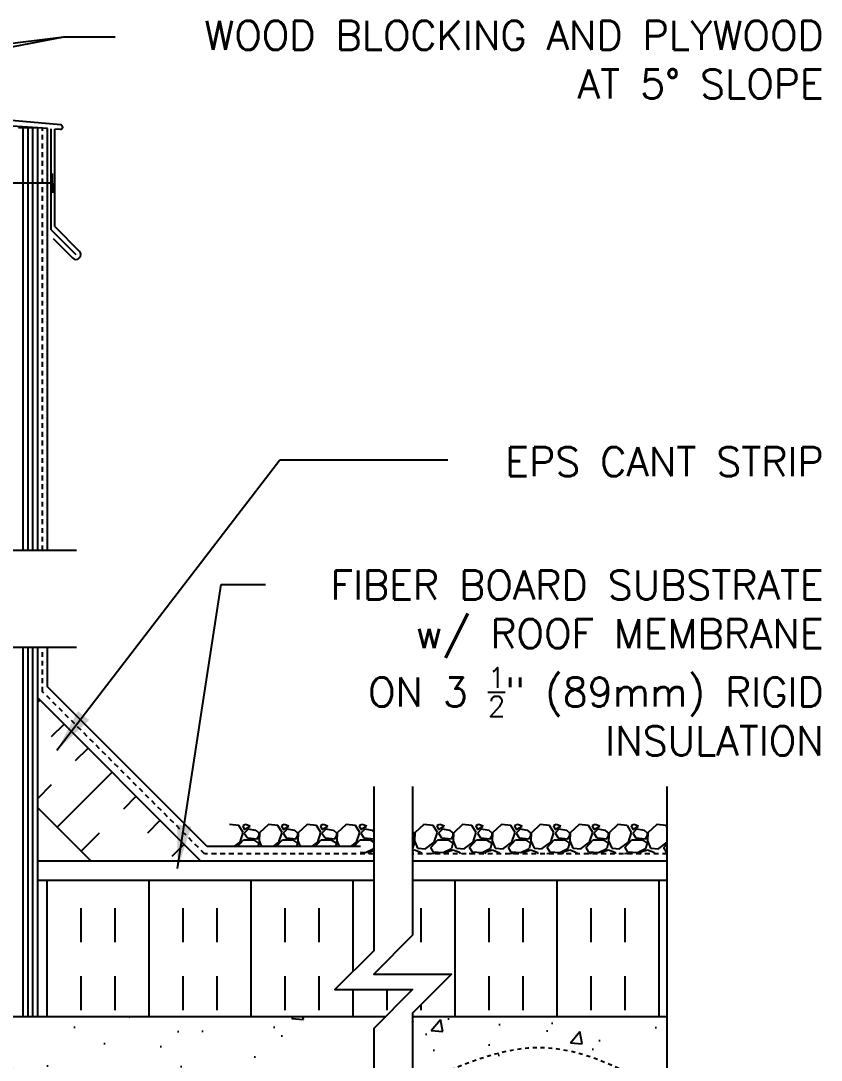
# Model space of a CAD drawing. Header units: inches. Extents: x 174 to 231.6, y 128.5 to 203.6.
# Drawn here: x 210.88 to 231.49, y 175.98 to 202.74 of the extents above; entities that cross this region are included whole.
import ezdxf

# ---------------------------------------------------------------- set-up
doc = ezdxf.new("R2010")
doc.units = ezdxf.units.IN
doc.header["$LTSCALE"] = 0.5
doc.header["$MEASUREMENT"] = 0
doc.linetypes.add('DASHED2', pattern=[0.375, 0.25, -0.125])
doc.linetypes.add('HIDDEN2', pattern=[0.1875, 0.125, -0.0625])
for name, color, linetype in [('HATCH', 12, 'Continuous'), ('line25', 2, 'Continuous'), ('LINE50', 5, 'Continuous'), ('LINE9', 9, 'Continuous'), ('TEXT', 4, 'Continuous')]:
    doc.layers.add(name, color=color, linetype=linetype)
doc.styles.add('DIM', font='romans.shx', dxfattribs={"width": 0.7})
doc.styles.add('ROMANS', font='romans.shx', dxfattribs={"height": 0.75})
doc.dimstyles.new('ext_12', dxfattribs={"dimscale": 12, "dimtxt": 0.075, "dimasz": 0.09375, "dimexe": 0.09375, "dimexo": 0.0625, "dimgap": 0.0625, "dimtad": 1, "dimdec": 1, "dimzin": 2, "dimdsep": 46, "dimlunit": 4, "dimtxsty": 'DIM', "dimcen": 0.09, "dimdle": 0.09375, "dimclrt": 4, "dimadec": 0, "dimazin": 0, "dimtfac": 1, "dimtdec": 1, "dimtmove": 2, "dimatfit": 3, "dimfxl": 1, "dimfrac": 2, "dimtolj": 1, "dimtzin": 0, "dimarcsym": 0})

msp = doc.modelspace()

# ---------------------------------------------------------------- hatches: boundary and pattern name
at = {"layer": 'HATCH'}
h = msp.add_hatch(dxfattribs=at)
h.set_pattern_fill('AR-CONC', color=256, scale=0.5)
h.set_pattern_definition([(50, (0, 0), (3.5863, -0.31376), [0.375, -4.125]), (355, (0, 0), (-0.693757, 3.76096), [0.3, -3.3]), (100.4514, (0.299, -0.026), (2.892544, 3.4472), [0.3187, -3.50571]), (46.1842, (0, 1), (5.336207, -0.827596), [0.5625, -6.1875]), (96.6356, (0.4447, 0.931), (4.67331, 4.87059), [0.47805, -5.25857]), (351.1842, (0, 1), (4.67331, 4.87059), [0.45, -4.95]), (21, (0.5, 0.75), (2.984535, -2.013094), [0.375, -4.125]), (326, (0.5, 0.75), (1.216577, 3.62575), [0.3, -3.3]), (71.4514, (0.7487, 0.5822), (4.20111, 1.612656), [0.3187, -3.50571]), (37.5, (0, 0), (0.0607993, 1.664469), [0, -3.26, 0, -3.35, 0, -3.3125]), (7.5, (0, 0), (1.315348, 1.972059), [0, -1.91, 0, -3.185, 0, -1.2625]), (327.5, (-1.115, 0), (2.669112, -0.1127744), [0, -1.25, 0, -3.9, 0, -5.175]), (317.5, (-1.615, 0), (2.91593, 0.500525), [0, -1.625, 0, -2.59, 0, -3.675])])
edge = h.paths.add_edge_path()
edge.add_line((208.196, 170.813), (207.831, 170.813))
edge.add_line((207.831, 170.813), (207.831, 170.92))
edge.add_arc((207.846, 170.968), 0.05, 180, 252.5993, ccw=False)
edge.add_line((207.796, 170.968), (207.696, 170.968))
edge.add_line((207.696, 170.968), (207.696, 171.529))
edge.add_arc((207.396, 171.529), 0.3, 0, 85.2426)
edge.add_line((207.42, 171.828), (202.212, 172.011))
edge.add_arc((202.196, 171.812), 0.2, 85.2426, 90)
edge.add_arc((202.196, 171.812), 0.2, 90, 94.7574)
edge.add_line((202.179, 172.011), (196.971, 171.828))
edge.add_arc((196.996, 171.529), 0.3, 94.7574, 180)
edge.add_line((196.696, 171.529), (196.696, 170.968))
edge.add_line((196.696, 170.968), (196.596, 170.968))
edge.add_arc((196.546, 170.968), 0.05, -72.5993, 0, ccw=False)
edge.add_line((196.561, 170.92), (196.561, 170.813))
edge.add_line((196.561, 170.813), (196.196, 170.813))
edge.add_line((196.196, 170.813), (196.196, 170.063))
edge.add_line((196.196, 170.063), (196.561, 170.063))
edge.add_line((196.561, 170.063), (196.561, 169.279))
edge.add_arc((196.556, 169.229), 0.05, 0, 84.3113, ccw=False)
edge.add_line((196.606, 169.229), (196.606, 169.199))
edge.add_line((196.606, 169.199), (196.706, 169.199))
edge.add_line((196.706, 169.199), (196.706, 167.71))
edge.add_arc((196.88, 167.786), 0.19, 203.6316, 265.6964)
edge.add_arc((196.836, 167.398), 0.2, -7.1071, 81.62, ccw=False)
edge.add_arc((197.41, 167.393), 0.375, 182.9237, 419.8675)
edge.add_arc((197.683, 167.997), 0.293, 25.7984, 253.0731, ccw=False)
edge.add_spline(control_points=[(197.947, 168.125), (198.033, 167.959), (198.286, 167.468), (198.481, 166.788), (198.806, 166.657)], knot_values=[0, 0, 0, 0, 0.579211, 1.703896, 1.703896, 1.703896, 1.703896], degree=3, periodic=0)
edge.add_spline(control_points=[(198.806, 166.657), (198.856, 166.637), (198.91, 166.625), (198.967, 166.616)], knot_values=[1.703896, 1.703896, 1.703896, 1.703896, 1.875321, 1.875321, 1.875321, 1.875321], degree=3, periodic=0)
edge.add_arc((199.008, 167.115), 0.5, 265.2926, 431.7937)
edge.add_arc((199.354, 167.739), 0.242, 90, 218.2327, ccw=False)
edge.add_spline(control_points=[(199.354, 167.981), (199.475, 167.983), (200.295, 167.632), (200.54, 167.185), (200.679, 166.905)], knot_values=[0.038125, 0.038125, 0.038125, 0.038125, 0.320663, 1.237398, 1.237398, 1.237398, 1.237398], degree=3, periodic=0)
edge.add_arc((201.133, 167.115), 0.5, 204.819, 404.1875)
edge.add_spline(control_points=[(201.492, 167.463), (201.384, 167.626), (201.024, 167.717), (200.947, 168.212), (201.496, 168.448), (201.899, 168.477), (202.196, 168.497)], knot_values=[0.229407, 0.229407, 0.229407, 0.229407, 0.844432, 1.128849, 1.464331, 2.389004, 2.389004, 2.389004, 2.389004], degree=3, periodic=0)
edge.add_spline(control_points=[(202.196, 168.497), (202.492, 168.477), (202.896, 168.448), (203.444, 168.212), (203.367, 167.717), (203.007, 167.626), (202.9, 167.463)], knot_values=[0.229407, 0.229407, 0.229407, 0.229407, 1.15408, 1.489562, 1.773979, 2.389004, 2.389004, 2.389004, 2.389004], degree=3, periodic=0)
edge.add_arc((203.258, 167.115), 0.5, 135.8125, 335.181)
edge.add_spline(control_points=[(203.712, 166.905), (203.851, 167.185), (204.096, 167.632), (204.916, 167.983), (205.037, 167.981)], knot_values=[0.038125, 0.038125, 0.038125, 0.038125, 0.95486, 1.237398, 1.237398, 1.237398, 1.237398], degree=3, periodic=0)
edge.add_arc((205.037, 167.739), 0.242, -38.2327, 90, ccw=False)
edge.add_arc((205.383, 167.115), 0.5, 108.2063, 274.7074)
edge.add_spline(control_points=[(205.424, 166.616), (205.481, 166.625), (205.535, 166.637), (205.585, 166.657)], knot_values=[1.703896, 1.703896, 1.703896, 1.703896, 1.875321, 1.875321, 1.875321, 1.875321], degree=3, periodic=0)
edge.add_spline(control_points=[(205.585, 166.657), (205.91, 166.788), (206.105, 167.468), (206.358, 167.959), (206.444, 168.125)], knot_values=[0, 0, 0, 0, 1.124685, 1.703896, 1.703896, 1.703896, 1.703896], degree=3, periodic=0)
edge.add_arc((206.708, 167.997), 0.293, -73.0731, 154.2016, ccw=False)
edge.add_arc((206.982, 167.393), 0.375, 120.1325, 357.0763)
edge.add_arc((207.555, 167.398), 0.2, 98.3788, 187.1071, ccw=False)
edge.add_arc((207.511, 167.786), 0.19, 274.3061, 336.3703)
edge.add_line((207.686, 167.71), (207.686, 169.199))
edge.add_line((207.686, 169.199), (207.786, 169.199))
edge.add_line((207.786, 169.199), (207.786, 169.229))
edge.add_arc((207.836, 169.229), 0.05, 95.6888, 180, ccw=False)
edge.add_line((207.831, 169.279), (207.831, 170.063))
edge.add_line((207.831, 170.063), (208.196, 170.063))
edge.add_line((208.196, 170.063), (208.196, 170.813))
h.paths.add_polyline_path([(207.696, 173.808), (207.796, 173.808, -0.327813), (207.831, 173.855), (207.831, 173.963), (208.196, 173.963), (208.196, 174.358, 0.496302), (207.838, 174.344, 0.520567), (207.411, 174.344, 0.520567), (206.908, 174.344, 0.520567), (206.359, 174.344, 0.520567), (205.631, 174.344, 0.520567), (205.148, 174.344, 0.520567), (204.454, 174.344, 0.520567), (203.767, 174.344, 0.520567), (203.312, 174.344, 0.520567), (202.598, 174.344, 0.520567), (202.096, 174.344, 0.520567), (201.409, 174.344, 0.520567), (200.976, 174.344, 0.520567), (200.533, 174.344, 0.520567), (200.066, 174.344, 0.520567), (199.66, 174.344, 0.520567), (199.18, 174.344, 0.520567), (198.836, 174.344, 0.520567), (198.369, 174.344, 0.520567), (197.778, 174.344, 0.520567), (197.267, 174.344, 0.520567), (196.889, 174.344, 0.520567), (196.313, 174.344, 0.157226), (196.196, 174.432), (196.196, 173.963), (196.561, 173.963), (196.561, 173.855, -0.327813), (196.596, 173.808), (196.696, 173.808), (196.696, 173.247, 0.390098), (196.971, 172.948), (202.179, 172.764, 0.020761), (202.196, 172.763, 0.020761), (202.212, 172.764), (207.42, 172.948, 0.390098), (207.696, 173.247)])
h.paths.add_polyline_path([(201.812, 172.605), (196.951, 172.756, 0.421005), (196.696, 172.507), (196.696, 172.269, 0.425773), (196.955, 172.019), (201.812, 172.171, 0.390098), (201.996, 172.37), (201.996, 172.405, 0.390098)])
h.paths.add_polyline_path([(207.436, 172.756), (202.579, 172.605, 0.390098), (202.396, 172.405), (202.396, 172.37, 0.390098), (202.579, 172.171), (207.44, 172.019, 0.421005), (207.696, 172.269), (207.696, 172.507, 0.425773)])
h.paths.add_polyline_path([(219.968, 176.8), (220.276, 177.108), (208.883, 177.108, 0.496302), (208.526, 177.094, 0.520567), (208.099, 177.094, 0.520567), (207.596, 177.094, 0.520567), (207.046, 177.094, 0.520567), (206.318, 177.094, 0.520567), (205.835, 177.094, 0.520567), (205.142, 177.094, 0.520567), (204.455, 177.094, 0.520567), (203.999, 177.094, 0.520567), (203.285, 177.094, 0.520567), (202.784, 177.094, 0.520567), (202.097, 177.094, 0.520567), (201.663, 177.094, 0.520567), (201.22, 177.094, 0.520567), (200.753, 177.094, 0.520567), (200.348, 177.094, 0.520567), (199.867, 177.094, 0.520567), (199.524, 177.094, 0.520567), (199.057, 177.094, 0.520567), (198.466, 177.094, 0.520567), (197.955, 177.094, 0.520567), (197.577, 177.094, 0.520567), (197, 177.094, 0.520567), (196.609, 177.094, 0.443201), (196.196, 177.146), (196.196, 175.913), (196.561, 175.913), (196.561, 174.713), (196.196, 174.713), (196.196, 174.432, -0.157226), (196.313, 174.344, -0.520567), (196.889, 174.344, -0.520567), (197.267, 174.344, -0.520567), (197.778, 174.344, -0.520567), (198.369, 174.344, -0.520567), (198.836, 174.344, -0.520567), (199.18, 174.344, -0.520567), (199.66, 174.344, -0.520567), (200.066, 174.344, -0.520567), (200.533, 174.344, -0.520567), (200.976, 174.344, -0.520567), (201.409, 174.344, -0.520567), (202.096, 174.344, -0.520567), (202.598, 174.344, -0.520567), (203.312, 174.344, -0.520567), (203.767, 174.344, -0.520567), (204.454, 174.344, -0.520567), (205.148, 174.344, -0.520567), (205.631, 174.344, -0.520567), (206.359, 174.344, -0.520567), (206.908, 174.344, -0.520567), (207.411, 174.344, -0.520567), (207.838, 174.344, -0.496302), (208.196, 174.358), (219.968, 174.358)])
edge = h.paths.add_edge_path()
edge.add_line((224.211, 175.48), (223.888, 175.48))
edge.add_line((223.888, 175.48), (223.888, 175.605))
edge.add_line((223.888, 175.605), (224.232, 175.605))
edge.add_arc((224.114, 175.23), 0.393, -69.7322, 72.5069, ccw=False)
edge.add_line((224.25, 174.861), (223.818, 174.739))
edge.add_arc((223.876, 174.608), 0.144, 113.7456, 240.3185)
edge.add_line((223.805, 174.483), (224.273, 174.483))
edge.add_arc((224.302, 174.021), 0.463, 46.7137, 93.5654, ccw=False)
edge.add_line((224.619, 174.358), (227.528, 174.358))
edge.add_line((227.528, 174.358), (227.528, 175.131))
edge.add_spline(control_points=[(227.528, 175.131), (226.477, 175.694), (224.323, 176.848), (222.104, 175.809), (220.968, 175.278)], knot_values=[0, 0, 0, 0, 3.379125, 6.918479, 6.918479, 6.918479, 6.918479], degree=3, periodic=0)
edge.add_line((220.968, 175.278), (220.968, 174.358))
edge.add_line((220.968, 174.358), (223.777, 174.358))
edge.add_arc((223.876, 174.608), 0.269, 111.5979, 248.4021, ccw=False)
edge.add_line((223.777, 174.858), (224.211, 174.98))
edge.add_arc((224.114, 175.23), 0.268, 291.22, 428.78)
edge = h.paths.add_edge_path()
edge.add_line((227.528, 177.108), (220.968, 177.108))
edge.add_line((220.968, 177.108), (220.968, 175.278))
edge.add_spline(control_points=[(220.968, 175.278), (222.104, 175.809), (224.323, 176.848), (226.477, 175.694), (227.528, 175.131)], knot_values=[0, 0, 0, 0, 3.539354, 6.918479, 6.918479, 6.918479, 6.918479], degree=3, periodic=0)
edge.add_line((227.528, 175.131), (227.528, 177.108))
h.paths.add_polyline_path([(208.196, 186.608), (201.209, 186.608), (200.209, 187.608), (200.209, 185.608), (199.209, 186.608), (196.196, 186.608), (196.196, 183.8, 0.088416), (196.342, 183.703), (196.432, 183.703), (196.432, 183.661, -0.249069), (196.542, 183.454), (196.542, 183.386, -0.414214), (196.479, 183.324), (196.432, 183.324), (196.432, 183.254), (196.537, 183.254, -0.155529), (196.712, 183.12, 0.180914), (197.13, 182.809), (198.711, 182.456, 0.054974), (199.038, 182.42), (202.196, 182.42), (205.354, 182.42, 0.054974), (205.68, 182.456), (207.261, 182.809, 0.180914), (207.679, 183.12, -0.155529), (207.855, 183.254), (207.96, 183.254), (207.96, 183.324), (207.912, 183.324, -0.414214), (207.85, 183.386), (207.85, 183.454, -0.249069), (207.96, 183.661), (207.96, 183.703), (208.05, 183.703, 0.088416), (208.196, 183.8)])
h.paths.add_polyline_path([(208.196, 191.54, 0.088416), (208.05, 191.638), (207.96, 191.638), (207.96, 191.679, -0.249069), (207.85, 191.887), (207.85, 191.954, -0.414214), (207.912, 192.017), (207.96, 192.017), (207.96, 192.087), (207.855, 192.087, -0.168672), (207.669, 192.236, 0.17445), (207.261, 192.532), (205.68, 192.885, 0.054974), (205.354, 192.921), (202.196, 192.921), (199.038, 192.921, 0.054974), (198.711, 192.885), (197.13, 192.532, 0.17445), (196.723, 192.236, -0.168672), (196.537, 192.087), (196.432, 192.087), (196.432, 192.017), (196.479, 192.017, -0.414214), (196.542, 191.954), (196.542, 191.887, -0.249069), (196.432, 191.679), (196.432, 191.638), (196.342, 191.638, 0.088416), (196.196, 191.54), (196.196, 189.108), (199.209, 189.108), (200.209, 188.108), (200.209, 190.108), (201.209, 189.108), (208.196, 189.108)])
h = msp.add_hatch(dxfattribs=at)
h.set_pattern_fill('INSUL', color=256, scale=7, angle=45, style=0)
h.set_pattern_definition([(45, (104.0175, 22.2066), (-1.856155, 1.856155), []), (45, (103.3987, 22.8254), (-1.856155, 1.856155), [0.875, -0.875]), (45, (102.78, 23.444), (-1.856155, 1.856155), [0.875, -0.875])])
h.paths.add_polyline_path([(212.569, 181.233), (215.397, 181.233), (211.321, 185.309), (211.321, 182.481)])
h = msp.add_hatch(dxfattribs=at)
h.set_pattern_fill('INSUL', color=256, scale=7, angle=90, style=0)
h.set_pattern_definition([(90, (232.5645, 179.0156), (-2.625, 2e-16), []), (90, (231.6895, 179.0156), (-2.625, 2e-16), [0.875, -0.875]), (90, (230.8145, 179.0156), (-2.625, 2e-16), [0.875, -0.875])])
h.paths.add_polyline_path([(220.968, 177.195), (220.968, 177.108), (227.528, 177.108), (227.528, 180.608), (220.968, 180.608), (220.968, 179.195), (219.968, 178.195), (221.968, 178.195)])
h.paths.add_polyline_path([(220.276, 177.108), (220.968, 177.8), (218.968, 177.8), (219.968, 178.8), (219.968, 180.608), (211.321, 180.608), (211.321, 177.108)])

# ---------------------------------------------------------------- linework, layer by layer
for p, q in [((211.912, 200.06), (188.946, 202.07)), ((211.571, 199.967), (210.264, 200.058)), ((210.946, 189.108), (210.946, 199.984)), ((211.071, 189.108), (211.071, 199.984)), ((211.196, 189.108), (211.196, 199.984)), ((211.571, 189.108), (211.571, 199.967)), ((211.664, 197.362), (211.664, 199.959)), ((211.902, 199.947), (211.758, 199.956)), ((211.758, 197.445), (211.758, 199.956)), ((211.664, 197.362), (212.301, 196.725)), ((211.758, 197.445), (212.389, 196.814)), ((211.714, 197.135), (212.213, 196.637)), ((210.946, 177.108), (210.946, 186.608)), ((211.071, 177.108), (211.071, 186.608)), ((211.196, 177.108), (211.196, 186.608)), ((211.571, 185.59), (211.571, 186.608)), ((215.678, 181.483), (211.571, 185.59)), ((216.498, 182.026), (216.258, 182.046)), ((216.609, 181.847), (216.499, 182.027)), ((216.667, 182.046), (216.597, 182.016)), ((216.597, 182.017), (216.637, 181.917)), ((216.637, 181.917), (216.787, 182.007)), ((216.788, 182.007), (216.668, 182.047)), ((217.258, 182.047), (217.028, 181.837)), ((217.498, 182.026), (217.258, 182.046)), ((217.609, 181.847), (217.499, 182.027)), ((217.667, 182.046), (217.597, 182.016)), ((217.597, 182.017), (217.637, 181.917)), ((217.637, 181.917), (217.787, 182.007)), ((217.788, 182.007), (217.668, 182.047)), ((218.258, 182.047), (218.028, 181.837)), ((218.498, 182.026), (218.258, 182.046)), ((218.609, 181.847), (218.499, 182.027)), ((218.667, 182.046), (218.597, 182.016)), ((218.597, 182.017), (218.637, 181.917)), ((218.637, 181.917), (218.787, 182.007)), ((218.788, 182.007), (218.668, 182.047)), ((219.258, 182.047), (219.028, 181.837)), ((219.498, 182.026), (219.258, 182.046)), ((219.609, 181.847), (219.499, 182.027)), ((219.667, 182.046), (219.597, 182.016)), ((219.597, 182.017), (219.637, 181.917)), ((219.637, 181.917), (219.787, 182.007)), ((219.788, 182.007), (219.668, 182.047)), ((221.258, 182.047), (221.028, 181.837)), ((221.498, 182.026), (221.258, 182.046)), ((221.609, 181.847), (221.499, 182.027)), ((221.667, 182.046), (221.597, 182.016)), ((221.597, 182.017), (221.637, 181.917)), ((221.637, 181.917), (221.787, 182.007)), ((221.788, 182.007), (221.668, 182.047)), ((222.258, 182.047), (222.028, 181.837)), ((222.498, 182.026), (222.258, 182.046)), ((222.609, 181.847), (222.499, 182.027)), ((222.667, 182.046), (222.597, 182.016)), ((222.597, 182.017), (222.637, 181.917)), ((222.637, 181.917), (222.787, 182.007)), ((222.788, 182.007), (222.668, 182.047)), ((223.258, 182.047), (223.028, 181.837)), ((223.498, 182.026), (223.258, 182.046)), ((223.609, 181.847), (223.499, 182.027)), ((223.667, 182.046), (223.597, 182.016)), ((223.597, 182.017), (223.637, 181.917)), ((223.637, 181.917), (223.787, 182.007)), ((223.788, 182.007), (223.668, 182.047)), ((224.258, 182.047), (224.028, 181.837)), ((224.498, 182.026), (224.258, 182.046)), ((224.609, 181.847), (224.499, 182.027)), ((224.667, 182.046), (224.597, 182.016)), ((224.597, 182.017), (224.637, 181.917)), ((224.637, 181.917), (224.787, 182.007)), ((224.788, 182.007), (224.668, 182.047)), ((225.258, 182.047), (225.028, 181.837)), ((225.498, 182.026), (225.258, 182.046)), ((225.609, 181.847), (225.499, 182.027)), ((225.667, 182.046), (225.597, 182.016)), ((225.597, 182.017), (225.637, 181.917)), ((225.637, 181.917), (225.787, 182.007)), ((225.788, 182.007), (225.668, 182.047)), ((226.258, 182.047), (226.028, 181.837)), ((226.498, 182.026), (226.258, 182.046)), ((226.609, 181.847), (226.499, 182.027)), ((226.667, 182.046), (226.597, 182.016)), ((226.597, 182.017), (226.637, 181.917)), ((226.637, 181.917), (226.787, 182.007)), ((226.788, 182.007), (226.668, 182.047)), ((227.258, 182.047), (227.028, 181.837)), ((227.498, 182.026), (227.258, 182.046)), ((227.528, 181.979), (227.499, 182.027)), ((216.528, 181.596), (216.608, 181.846)), ((216.737, 181.927), (216.637, 181.827)), ((216.637, 181.827), (216.717, 181.707)), ((216.938, 181.897), (216.738, 181.927)), ((217.019, 181.825), (216.939, 181.895)), ((216.968, 181.677), (217.018, 181.767)), ((217.027, 181.837), (217.017, 181.627)), ((217.017, 181.767), (217.017, 181.827)), ((217.528, 181.596), (217.608, 181.846)), ((217.737, 181.927), (217.637, 181.827)), ((217.637, 181.827), (217.717, 181.707)), ((217.938, 181.897), (217.738, 181.927)), ((218.019, 181.825), (217.939, 181.895)), ((217.968, 181.677), (218.018, 181.767)), ((218.027, 181.837), (218.017, 181.627)), ((218.017, 181.767), (218.017, 181.827)), ((218.528, 181.596), (218.608, 181.846)), ((218.737, 181.927), (218.637, 181.827)), ((218.637, 181.827), (218.717, 181.707)), ((218.938, 181.897), (218.738, 181.927)), ((219.019, 181.825), (218.939, 181.895)), ((218.968, 181.677), (219.018, 181.767)), ((219.027, 181.837), (219.017, 181.627)), ((219.017, 181.767), (219.017, 181.827)), ((219.528, 181.596), (219.608, 181.846)), ((219.737, 181.927), (219.637, 181.827)), ((219.637, 181.827), (219.717, 181.707)), ((219.938, 181.897), (219.738, 181.927)), ((219.968, 181.869), (219.939, 181.895)), ((221.019, 181.825), (220.968, 181.869)), ((220.968, 181.678), (221.018, 181.767)), ((221.027, 181.837), (221.017, 181.627)), ((221.017, 181.767), (221.017, 181.827)), ((221.528, 181.596), (221.608, 181.846)), ((221.737, 181.927), (221.637, 181.827)), ((221.637, 181.827), (221.717, 181.707)), ((221.938, 181.897), (221.738, 181.927)), ((222.019, 181.825), (221.939, 181.895)), ((221.968, 181.677), (222.018, 181.767)), ((222.027, 181.837), (222.017, 181.627)), ((222.017, 181.767), (222.017, 181.827)), ((222.528, 181.596), (222.608, 181.846)), ((222.737, 181.927), (222.637, 181.827)), ((222.637, 181.827), (222.717, 181.707)), ((222.938, 181.897), (222.738, 181.927)), ((223.019, 181.825), (222.939, 181.895)), ((222.968, 181.677), (223.018, 181.767)), ((223.027, 181.837), (223.017, 181.627)), ((223.017, 181.767), (223.017, 181.827)), ((223.528, 181.596), (223.608, 181.846)), ((223.737, 181.927), (223.637, 181.827)), ((223.637, 181.827), (223.717, 181.707)), ((223.938, 181.897), (223.738, 181.927)), ((224.019, 181.825), (223.939, 181.895)), ((223.968, 181.677), (224.018, 181.767)), ((224.027, 181.837), (224.017, 181.627)), ((224.017, 181.767), (224.017, 181.827)), ((224.528, 181.596), (224.608, 181.846)), ((224.737, 181.927), (224.637, 181.827)), ((224.637, 181.827), (224.717, 181.707)), ((224.938, 181.897), (224.738, 181.927)), ((225.019, 181.825), (224.939, 181.895)), ((224.968, 181.677), (225.018, 181.767)), ((225.027, 181.837), (225.017, 181.627)), ((225.017, 181.767), (225.017, 181.827)), ((225.528, 181.596), (225.608, 181.846)), ((225.737, 181.927), (225.637, 181.827)), ((225.637, 181.827), (225.717, 181.707)), ((225.938, 181.897), (225.738, 181.927)), ((226.019, 181.825), (225.939, 181.895)), ((225.968, 181.677), (226.018, 181.767)), ((226.027, 181.837), (226.017, 181.627)), ((226.017, 181.767), (226.017, 181.827)), ((226.528, 181.596), (226.608, 181.846)), ((226.737, 181.927), (226.637, 181.827)), ((226.637, 181.827), (226.717, 181.707)), ((226.938, 181.897), (226.738, 181.927)), ((227.019, 181.825), (226.939, 181.895)), ((226.968, 181.677), (227.018, 181.767)), ((227.027, 181.837), (227.017, 181.627)), ((227.017, 181.767), (227.017, 181.827)), ((219.626, 181.483), (215.678, 181.483)), ((216.379, 181.483), (216.527, 181.597)), ((216.461, 181.483), (216.617, 181.657)), ((216.617, 181.657), (216.877, 181.657)), ((216.718, 181.706), (216.968, 181.676)), ((216.877, 181.658), (217.007, 181.568)), ((217.008, 181.567), (216.984, 181.483)), ((217.016, 181.628), (217.077, 181.483)), ((217.379, 181.483), (217.527, 181.597)), ((217.461, 181.483), (217.617, 181.657)), ((217.617, 181.657), (217.877, 181.657)), ((217.718, 181.706), (217.968, 181.676)), ((217.877, 181.658), (218.007, 181.568)), ((218.008, 181.567), (217.984, 181.483)), ((218.016, 181.628), (218.077, 181.483)), ((218.379, 181.483), (218.527, 181.597)), ((218.461, 181.483), (218.617, 181.657)), ((218.617, 181.657), (218.877, 181.657)), ((218.718, 181.706), (218.968, 181.676)), ((218.877, 181.658), (219.007, 181.568)), ((219.008, 181.567), (218.984, 181.483)), ((219.016, 181.628), (219.077, 181.483)), ((219.379, 181.483), (219.527, 181.597)), ((219.461, 181.483), (219.617, 181.657)), ((219.617, 181.657), (219.877, 181.657)), ((219.718, 181.706), (219.968, 181.676)), ((219.877, 181.658), (219.968, 181.595)), ((219.968, 181.677), (219.968, 181.678)), ((220.968, 181.595), (221.007, 181.568)), ((221.008, 181.567), (220.968, 181.429)), ((221.016, 181.628), (221.096, 181.438)), ((221.307, 181.427), (221.527, 181.597)), ((221.437, 181.457), (221.617, 181.657)), ((221.509, 181.336), (221.439, 181.456)), ((221.617, 181.657), (221.877, 181.657)), ((221.718, 181.706), (221.968, 181.676)), ((221.877, 181.658), (222.007, 181.568)), ((222.008, 181.567), (221.968, 181.427)), ((222.016, 181.628), (222.096, 181.438)), ((222.307, 181.427), (222.527, 181.597)), ((222.437, 181.457), (222.617, 181.657)), ((222.509, 181.336), (222.439, 181.456)), ((222.617, 181.657), (222.877, 181.657)), ((222.718, 181.706), (222.968, 181.676)), ((222.877, 181.658), (223.007, 181.568)), ((223.008, 181.567), (222.968, 181.427)), ((223.016, 181.628), (223.096, 181.438)), ((223.307, 181.427), (223.527, 181.597)), ((223.437, 181.457), (223.617, 181.657)), ((223.509, 181.336), (223.439, 181.456)), ((223.617, 181.657), (223.877, 181.657)), ((223.718, 181.706), (223.968, 181.676)), ((223.877, 181.658), (224.007, 181.568)), ((224.008, 181.567), (223.968, 181.427)), ((224.016, 181.628), (224.096, 181.438)), ((224.307, 181.427), (224.527, 181.597)), ((224.437, 181.457), (224.617, 181.657)), ((224.509, 181.336), (224.439, 181.456)), ((224.617, 181.657), (224.877, 181.657)), ((224.718, 181.706), (224.968, 181.676)), ((224.877, 181.658), (225.007, 181.568)), ((225.008, 181.567), (224.968, 181.427)), ((225.016, 181.628), (225.096, 181.438)), ((225.307, 181.427), (225.527, 181.597)), ((225.437, 181.457), (225.617, 181.657)), ((225.509, 181.336), (225.439, 181.456)), ((225.617, 181.657), (225.877, 181.657)), ((225.718, 181.706), (225.968, 181.676)), ((225.877, 181.658), (226.007, 181.568)), ((226.008, 181.567), (225.968, 181.427)), ((226.016, 181.628), (226.096, 181.438)), ((226.307, 181.427), (226.527, 181.597)), ((226.437, 181.457), (226.617, 181.657)), ((226.509, 181.336), (226.439, 181.456)), ((226.617, 181.657), (226.877, 181.657)), ((226.718, 181.706), (226.968, 181.676)), ((226.877, 181.658), (227.007, 181.568)), ((227.008, 181.567), (226.968, 181.427)), ((227.016, 181.628), (227.096, 181.438)), ((227.307, 181.427), (227.527, 181.597)), ((227.437, 181.457), (227.528, 181.558)), ((227.509, 181.336), (227.439, 181.456)), ((227.528, 181.596), (227.528, 181.599)), ((219.626, 181.358), (219.626, 181.358)), ((219.757, 181.318), (219.626, 181.329)), ((219.968, 181.426), (219.758, 181.316)), ((219.835, 181.295), (219.857, 181.347)), ((219.858, 181.347), (219.968, 181.381)), ((219.968, 181.429), (219.968, 181.427)), ((220.968, 181.381), (221.018, 181.397)), ((221.017, 181.397), (221.177, 181.337)), ((221.097, 181.436), (221.307, 181.426)), ((221.178, 181.336), (221.197, 181.295)), ((221.528, 181.306), (221.427, 181.295)), ((221.757, 181.318), (221.507, 181.338)), ((221.576, 181.295), (221.527, 181.307)), ((221.968, 181.426), (221.758, 181.316)), ((221.835, 181.295), (221.857, 181.347)), ((221.858, 181.347), (222.018, 181.397)), ((222.017, 181.397), (222.177, 181.337)), ((222.097, 181.436), (222.307, 181.426)), ((222.178, 181.336), (222.197, 181.295)), ((222.528, 181.306), (222.427, 181.295)), ((222.757, 181.318), (222.507, 181.338)), ((222.576, 181.295), (222.527, 181.307)), ((222.968, 181.426), (222.758, 181.316)), ((222.835, 181.295), (222.857, 181.347)), ((222.858, 181.347), (223.018, 181.397)), ((223.017, 181.397), (223.177, 181.337)), ((223.097, 181.436), (223.307, 181.426)), ((223.178, 181.336), (223.197, 181.295)), ((223.528, 181.306), (223.427, 181.295)), ((223.757, 181.318), (223.507, 181.338)), ((223.576, 181.295), (223.527, 181.307)), ((223.968, 181.426), (223.758, 181.316)), ((223.835, 181.295), (223.857, 181.347)), ((223.858, 181.347), (224.018, 181.397)), ((224.017, 181.397), (224.177, 181.337)), ((224.097, 181.436), (224.307, 181.426)), ((224.178, 181.336), (224.197, 181.295)), ((224.528, 181.306), (224.427, 181.295)), ((224.757, 181.318), (224.507, 181.338)), ((224.576, 181.295), (224.527, 181.307)), ((224.968, 181.426), (224.758, 181.316)), ((224.835, 181.295), (224.857, 181.347)), ((224.858, 181.347), (225.018, 181.397)), ((225.017, 181.397), (225.177, 181.337)), ((225.097, 181.436), (225.307, 181.426)), ((225.178, 181.336), (225.197, 181.295)), ((225.528, 181.306), (225.427, 181.295)), ((225.757, 181.318), (225.507, 181.338)), ((225.576, 181.295), (225.527, 181.307)), ((225.968, 181.426), (225.758, 181.316)), ((225.835, 181.295), (225.857, 181.347)), ((225.858, 181.347), (226.018, 181.397)), ((226.017, 181.397), (226.177, 181.337)), ((226.097, 181.436), (226.307, 181.426)), ((226.178, 181.336), (226.197, 181.295)), ((226.528, 181.306), (226.427, 181.295)), ((226.757, 181.318), (226.507, 181.338)), ((226.576, 181.295), (226.527, 181.307)), ((226.968, 181.426), (226.758, 181.316)), ((226.835, 181.295), (226.857, 181.347)), ((226.858, 181.347), (227.018, 181.397)), ((227.017, 181.397), (227.177, 181.337)), ((227.097, 181.436), (227.307, 181.426)), ((227.178, 181.336), (227.197, 181.295)), ((227.528, 181.306), (227.427, 181.295)), ((227.528, 181.337), (227.507, 181.338)), ((227.528, 181.307), (227.527, 181.307))]:
    msp.add_line(p, q, dxfattribs=at)
for centre, radius, start, end in [((211.907, 200.004), 0.0567, 265, 85), ((212.301, 196.725), 0.125, 225, 45)]:
    msp.add_arc(centre, radius, start, end, dxfattribs=at)
at = {"layer": 'line25'}
for p, q in [((211.321, 199.984), (210.821, 199.984)), ((211.321, 189.108), (211.321, 199.984)), ((211.321, 177.108), (211.321, 186.608)), ((215.522, 181.108), (211.321, 185.309)), ((212.694, 181.108), (211.321, 182.481)), ((208.883, 177.108), (220.276, 177.108)), ((220.968, 177.108), (227.528, 177.108)), ((220.968, 177.108), (221.366, 177.108))]:
    msp.add_line(p, q, dxfattribs=at)
for points in [[(219.968, 180.608), (211.321, 180.608)], [(227.528, 180.608), (220.968, 180.608)]]:
    msp.add_lwpolyline(points, dxfattribs=at)
at = {"layer": 'LINE50', "color": 9, "linetype": 'DASHED2'}
for p, q in [((211.446, 189.108), (211.446, 199.975)), ((211.446, 185.465), (211.446, 186.608)), ((215.615, 181.295), (211.446, 185.465)), ((219.968, 181.295), (215.615, 181.295)), ((227.528, 181.295), (220.968, 181.295))]:
    msp.add_line(p, q, dxfattribs=at)
at = {"layer": 'LINE9'}
for p, q in [((211.699, 198.562), (211.699, 198.812)), ((211.699, 198.562), (209.853, 198.562)), ((211.699, 198.562), (211.699, 198.312)), ((212.321, 189.108), (201.209, 189.108)), ((212.321, 186.608), (201.209, 186.608)), ((227.528, 171.943), (227.528, 183.028))]:
    msp.add_line(p, q, dxfattribs=at)
for points in [[(219.968, 183.028), (219.968, 178.8), (219.968, 178.8), (218.968, 177.8), (220.968, 177.8), (219.968, 176.8), (219.968, 173.361)], [(220.968, 183.028), (220.968, 179.195), (220.968, 179.195), (219.968, 178.195), (221.968, 178.195), (220.968, 177.195), (220.968, 173.361)], [(219.968, 181.108), (211.321, 181.108)], [(227.528, 181.108), (220.968, 181.108)]]:
    msp.add_lwpolyline(points, dxfattribs=at)
at = {"layer": 'LINE9', "linetype": 'HIDDEN2'}
msp.add_spline([(227.528, 175.131), (224.357, 176.298), (220.968, 175.278)], degree=3, dxfattribs=at)

# ---------------------------------------------------------------- texts
at = {"layer": 'TEXT', "char_height": 0.75, "attachment_point": 3, "style": 'ROMANS'}
for s, insert, width in [('\\A1;WOOD BLOCKING AND PLYWOOD \\PAT 5%%D SLOPE', (231.554, 202.743), 19.25453), ('\\A1;EPS CANT STRIP', (231.554, 191.765), 9.59335), ('\\A1;FIBER BOARD SUBSTRATE\\Pw/ ROOF MEMBRANE \\PON 3 {\\H0.7x;\\S1/2;}" (89mm) RIGID \\PINSULATION', (231.554, 188.589), 26.1134)]:
    msp.add_mtext(s, dxfattribs=dict(at, insert=insert, width=width))

# ---------------------------------------------------------------- leaders
at = {"layer": 'TEXT'}
for points in [[(196.071, 199.24), (211.99, 202.332)], [(200.434, 200.896), (211.99, 202.332), (213.309, 202.332)], [(211.813, 183.961), (217.556, 191.44), (221.877, 191.44)], [(214.921, 180.912), (216.043, 188.227), (217.182, 188.227)]]:
    msp.add_leader(points, dimstyle='ext_12', override={"dimgap": 0.0625, "dimtad": 0}, dxfattribs=at)

doc.saveas('drawing.dxf')
